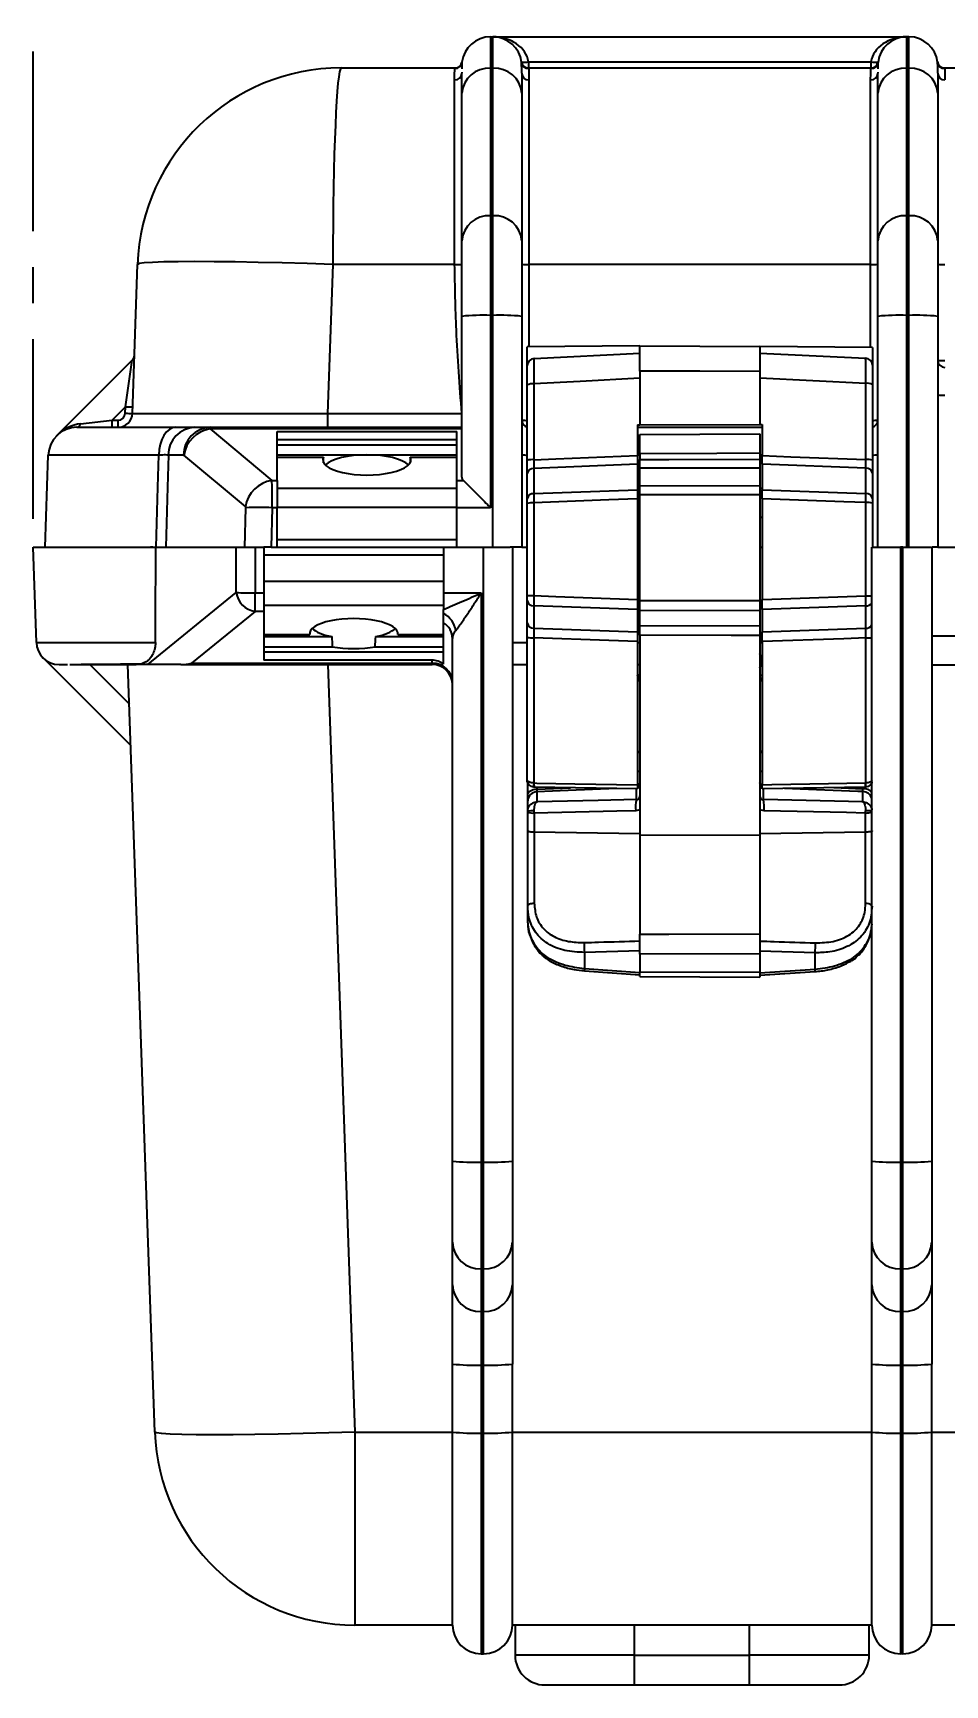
# Model space of a CAD drawing. Header units: millimetres. Extents: x 12 to 854, y 4 to 555.
# Drawn here: x 100.5 to 132.8, y 226.7 to 285.1 of the extents above; entities that cross this region are included whole.
import ezdxf

# ---------------------------------------------------------------- set-up
doc = ezdxf.new("R2010")
doc.units = ezdxf.units.MM
doc.linetypes.add('CENTER', pattern=[10.16, 6.35, -1.27, 1.27, -1.27])
doc.layers.add('DEFAULT_1', color=7, linetype='CENTER')
doc.styles.add('SLDTEXTSTYLE2', font='TXT', dxfattribs={"width": 0.75})
doc.dimstyles.new('SLDDIMSTYLE0', dxfattribs={"dimtxt": 6.614583, "dimasz": 3.556, "dimexe": 0, "dimexo": 0.0625, "dimgap": 1.653646, "dimtad": 1, "dimdec": 0, "dimlfac": 3, "dimrnd": 1e-09, "dimzin": 12, "dimdsep": 46, "dimtxsty": 'SLDTEXTSTYLE2', "dimblk1": 'CLOSED', "dimblk2": 'CLOSED', "dimsah": 1, "dimcen": 0.09, "dimadec": 0, "dimazin": 3, "dimtfac": 1, "dimtdec": 0, "dimtofl": 0, "dimtmove": 0, "dimatfit": 3, "dimldrblk": 'CLOSED', "dimfxl": 1, "dimfrac": 2, "dimtolj": 1, "dimtzin": 12, "dimarcsym": 0})

# ---------------------------------------------------------------- blocks, each defined once
blk = doc.blocks.new('_Closed')
at = {"color": 0, "linetype": 'ByBlock', "lineweight": -2}
for p, q in [((-1, 0.166667), (0, 0)), ((-1, 0.166667), (-1, -0.166667)), ((0, 0), (-1, -0.166667)), ((0, 0), (-1, 0))]:
    blk.add_line(p, q, dxfattribs=at)
blk = doc.blocks.new('_D')
at = {"layer": 'DEFAULT_1'}
for p, q in [((161.1, 330.816), (159.088, 330.816)), ((159.088, 330.816), (159.088, 320.307)), ((178.2, 330.816), (180.212, 330.816)), ((180.212, 330.816), (180.212, 320.307)), ((100.534, 267.931), (100.534, 319.965)), ((159.088, 320.307), (161.1, 320.307)), ((180.212, 320.307), (178.2, 320.307)), ((237.694, 267.931), (237.694, 319.965)), ((100.534, 318.965), (237.694, 318.965))]:
    blk.add_line(p, q, dxfattribs=at)
at = {"layer": 'DEFAULT_1', "xscale": 3.556, "yscale": 3.556, "rotation": 180}
blk.add_blockref('_Closed', (100.534, 318.965, -1.925), dxfattribs=at)
at = {"layer": 'DEFAULT_1', "xscale": 3.556, "yscale": 3.556}
blk.add_blockref('_Closed', (237.694, 318.965, -1.925), dxfattribs=at)
at = {"layer": 'DEFAULT_1', "char_height": 6.6146, "attachment_point": 1, "style": 'SLDTEXTSTYLE2'}
for s, insert in [('411', (162.319, 340.684)), ('16.2', (161.1, 328.833))]:
    blk.add_mtext(s, dxfattribs=dict(at, insert=insert))

msp = doc.modelspace()

# ---------------------------------------------------------------- linework, layer by layer
at = {"color": 7, "linetype": 'Continuous', "lineweight": 25}
for p, q in [((116.697, 284.965), (116.697, 283.854)), ((116.697, 284.965), (116.782, 284.965)), ((116.782, 283.854), (116.782, 284.965)), ((116.782, 284.965), (131.395, 284.965)), ((131.395, 284.965), (131.395, 283.854)), ((131.48, 284.965), (131.395, 284.965)), ((131.48, 283.854), (131.48, 284.965)), ((111.42, 283.865), (115.439, 283.865)), ((115.436, 283.845), (115.439, 283.865)), ((115.69, 284.085), (115.688, 284.068)), ((116.697, 283.854), (116.697, 278.64)), ((116.697, 283.854), (116.782, 283.854)), ((116.782, 278.64), (116.782, 283.854)), ((117.791, 284.068), (117.789, 284.085)), ((118.041, 284.085), (118.041, 283.865)), ((118.041, 284.085), (130.137, 284.085)), ((118.041, 283.865), (118.043, 283.845)), ((118.041, 283.865), (130.137, 283.865)), ((130.134, 283.845), (130.137, 283.865)), ((130.137, 284.085), (130.137, 283.865)), ((130.389, 284.085), (130.386, 284.068)), ((131.395, 283.854), (131.395, 278.64)), ((131.48, 283.854), (131.395, 283.854)), ((131.48, 278.64), (131.48, 283.854)), ((132.489, 284.068), (132.487, 284.085)), ((132.739, 283.865), (132.741, 283.845)), ((132.739, 283.865), (205.49, 283.865)), ((115.427, 276.919), (115.427, 283.44)), ((115.682, 283.717), (115.681, 283.679)), ((115.681, 282.974), (115.681, 283.679)), ((117.798, 283.679), (117.798, 282.974)), ((118.052, 283.44), (118.052, 276.919)), ((130.125, 276.919), (130.125, 283.44)), ((130.38, 283.717), (130.379, 283.679)), ((130.379, 282.974), (130.379, 283.679)), ((132.496, 283.679), (132.496, 282.974)), ((115.681, 277.76), (115.681, 282.974)), ((117.798, 282.974), (117.798, 277.76)), ((130.379, 277.76), (130.379, 282.974)), ((132.496, 282.974), (132.496, 277.76)), ((116.697, 278.64), (116.697, 275.122)), ((116.697, 278.64), (116.782, 278.64)), ((116.782, 275.122), (116.782, 278.64)), ((131.395, 278.64), (131.395, 275.122)), ((131.48, 278.64), (131.395, 278.64)), ((131.48, 275.122), (131.48, 278.64)), ((115.681, 275.086), (115.681, 277.76)), ((117.798, 277.76), (117.798, 275.086)), ((130.379, 275.086), (130.379, 277.76)), ((132.496, 277.76), (132.496, 275.086)), ((104.044, 271.655), (104.228, 276.919)), ((111.124, 276.919), (110.94, 271.655)), ((115.427, 276.919), (111.124, 276.919)), ((130.125, 276.919), (118.052, 276.919)), ((118.052, 276.919), (118.052, 274.009)), ((130.125, 273.991), (130.125, 276.919)), ((115.681, 269.402), (115.681, 275.086)), ((116.697, 275.122), (116.782, 275.122)), ((116.697, 275.122), (116.697, 268.321)), ((116.782, 266.931), (116.782, 275.122)), ((117.798, 275.086), (117.798, 266.931)), ((130.379, 266.931), (130.379, 275.086)), ((131.395, 275.122), (131.395, 266.931)), ((131.48, 275.122), (131.395, 275.122)), ((131.48, 266.931), (131.48, 275.122)), ((132.496, 275.086), (132.496, 266.931)), ((121.972, 274.043), (117.993, 274.009)), ((117.993, 273.34), (117.993, 274.009)), ((121.972, 274.043), (126.205, 274.025)), ((130.185, 273.99), (126.205, 274.025)), ((130.185, 273.99), (130.185, 273.356)), ((101.368, 270.867), (104.041, 273.54)), ((103.801, 271.888), (104.041, 273.54)), ((118.233, 273.593), (121.972, 273.789)), ((126.205, 273.789), (129.943, 273.61)), ((117.993, 269.995), (117.993, 272.66)), ((118.225, 272.699), (118.225, 270.02)), ((121.972, 273.154), (121.972, 271.249)), ((126.205, 273.135), (126.205, 271.268)), ((129.952, 270.027), (129.952, 272.715)), ((130.185, 272.677), (130.185, 270.003)), ((103.801, 271.888), (103.329, 271.415)), ((103.793, 271.661), (103.801, 271.888)), ((110.94, 271.655), (110.94, 271.165)), ((110.94, 271.655), (115.681, 271.655)), ((102.214, 271.292), (103.329, 271.415)), ((103.329, 271.415), (103.539, 271.415)), ((106.248, 271.165), (106.789, 271.165)), ((106.789, 271.165), (115.681, 271.165)), ((106.795, 271.107), (108.972, 269.285)), ((115.681, 271.107), (106.795, 271.107)), ((109.155, 271.017), (115.505, 271.017)), ((109.155, 269.285), (109.155, 271.017)), ((115.505, 269.285), (115.505, 271.017)), ((121.883, 271.249), (121.972, 271.249)), ((121.883, 271.249), (121.883, 270.164)), ((121.883, 271.165), (126.294, 271.165)), ((121.972, 271.249), (126.205, 271.268)), ((121.976, 270.911), (126.21, 270.929)), ((126.205, 271.268), (126.294, 271.268)), ((126.294, 271.268), (126.294, 270.164)), ((109.155, 270.73), (115.505, 270.73)), ((109.155, 270.55), (115.505, 270.55)), ((100.958, 266.931), (101.071, 270.184)), ((105.855, 270.184), (105.314, 270.184)), ((105.86, 270.182), (105.855, 270.184)), ((108.038, 268.36), (105.86, 270.182)), ((109.155, 270.191), (115.505, 270.191)), ((109.155, 270.112), (110.798, 270.112)), ((110.798, 269.913), (110.798, 270.112)), ((113.859, 270.112), (115.505, 270.112)), ((113.859, 270.112), (113.859, 269.913)), ((121.883, 269.856), (118.225, 269.711)), ((121.976, 270.184), (121.883, 270.184)), ((121.883, 269.856), (121.883, 268.96)), ((121.976, 270.226), (121.976, 270.026)), ((126.21, 270.245), (126.21, 270.034)), ((126.294, 270.184), (126.21, 270.184)), ((129.952, 269.718), (126.294, 269.856)), ((126.294, 269.856), (126.294, 268.96)), ((108.972, 269.285), (109.155, 269.285)), ((109.155, 269.285), (109.155, 268.321)), ((115.505, 269.285), (115.739, 269.285)), ((115.505, 268.321), (115.505, 269.285)), ((117.993, 268.64), (117.993, 269.532)), ((118.225, 269.711), (118.225, 268.819)), ((126.21, 269.724), (121.976, 269.716)), ((121.976, 269.097), (121.976, 269.716)), ((126.21, 269.724), (126.21, 269.105)), ((129.952, 268.826), (129.952, 269.718)), ((130.185, 269.539), (130.185, 268.647)), ((109.155, 269.019), (115.505, 269.019)), ((118.225, 268.819), (121.883, 268.96)), ((121.976, 269.006), (121.883, 269.006)), ((121.883, 268.636), (121.883, 265.08)), ((121.976, 269.097), (126.21, 269.105)), ((121.976, 265.045), (121.976, 268.774)), ((126.294, 269.006), (126.21, 269.006)), ((126.21, 268.782), (126.21, 265.038)), ((126.294, 268.96), (129.952, 268.826)), ((126.294, 268.636), (126.294, 265.08)), ((108.016, 266.931), (108.048, 268.321)), ((108.048, 268.321), (108.038, 268.36)), ((108.983, 268.321), (108.951, 266.931)), ((109.155, 268.321), (108.983, 268.321)), ((109.155, 268.341), (115.505, 268.341)), ((109.155, 266.931), (109.155, 268.321)), ((115.505, 266.931), (115.505, 268.321)), ((116.697, 268.321), (115.505, 268.321)), ((117.993, 265.216), (117.993, 268.477)), ((118.225, 268.493), (118.225, 265.215)), ((121.883, 267.99), (121.976, 267.99)), ((126.21, 267.99), (126.294, 267.99)), ((129.952, 265.208), (129.952, 268.501)), ((130.185, 268.484), (130.185, 266.931)), ((100.652, 263.559), (100.534, 266.931)), ((104.766, 266.931), (104.683, 266.931)), ((104.873, 266.931), (107.714, 266.931)), ((107.714, 265.326), (107.714, 266.931)), ((107.714, 266.931), (108.377, 266.931)), ((108.377, 266.931), (108.377, 265.311)), ((108.377, 266.931), (108.688, 266.931)), ((108.951, 266.931), (108.688, 266.931)), ((108.688, 266.931), (108.688, 265.311)), ((108.951, 266.931), (109.155, 266.931)), ((109.155, 267.202), (115.505, 267.202)), ((109.155, 266.931), (115.038, 266.931)), ((115.038, 266.931), (115.038, 265.311)), ((115.038, 266.931), (116.452, 266.931)), ((116.452, 245.194), (116.452, 266.931)), ((116.452, 266.931), (117.389, 266.931)), ((117.798, 266.931), (117.389, 266.931)), ((117.468, 266.931), (117.468, 245.229)), ((117.798, 266.931), (117.993, 266.931)), ((121.883, 266.931), (121.976, 266.931)), ((126.21, 266.931), (126.294, 266.931)), ((130.168, 245.229), (130.168, 266.931)), ((130.168, 266.931), (131.184, 266.931)), ((131.184, 266.931), (131.184, 245.194)), ((131.268, 266.931), (131.184, 266.931)), ((131.268, 245.194), (131.268, 266.931)), ((131.268, 266.931), (132.258, 266.931)), ((132.496, 266.931), (132.284, 266.931)), ((132.284, 266.931), (132.284, 245.229)), ((132.496, 266.931), (150.064, 266.931)), ((108.688, 266.66), (115.038, 266.66)), ((108.688, 265.73), (115.038, 265.73)), ((104.585, 262.783), (107.714, 265.326)), ((108.377, 265.311), (108.688, 265.311)), ((108.377, 264.655), (108.377, 265.311)), ((108.688, 265.311), (108.688, 264.655)), ((115.038, 265.311), (116.367, 265.311)), ((115.038, 265.311), (115.038, 264.73)), ((116.367, 265.311), (116.367, 245.194)), ((108.377, 264.655), (106.127, 262.826)), ((108.688, 264.655), (108.377, 264.655)), ((108.688, 264.88), (115.038, 264.88)), ((108.688, 264.655), (108.688, 262.932)), ((117.993, 264.249), (117.993, 265.037)), ((121.883, 264.725), (118.225, 264.858)), ((118.225, 264.858), (118.225, 264.07)), ((121.883, 264.725), (121.883, 263.933)), ((126.21, 264.681), (121.976, 264.688)), ((121.976, 264.161), (121.976, 264.688)), ((126.21, 264.681), (126.21, 264.153)), ((129.952, 264.851), (126.294, 264.725)), ((126.294, 264.725), (126.294, 263.932)), ((129.952, 264.063), (129.952, 264.851)), ((115.038, 262.798), (115.038, 264.257)), ((118.225, 264.07), (121.883, 263.933)), ((121.976, 264.161), (126.21, 264.153)), ((126.294, 263.932), (129.952, 264.063)), ((108.688, 263.84), (110.308, 263.84)), ((108.688, 263.77), (111.085, 263.77)), ((108.688, 263.408), (111.107, 263.408)), ((112.619, 263.408), (115.038, 263.408)), ((112.641, 263.77), (115.038, 263.77)), ((113.418, 263.84), (115.038, 263.84)), ((115.351, 245.229), (115.351, 263.695)), ((117.468, 263.559), (117.993, 263.559)), ((117.993, 258.702), (117.993, 263.737)), ((118.225, 263.729), (118.225, 258.594)), ((121.883, 263.593), (121.883, 258.53)), ((121.883, 263.559), (121.976, 263.559)), ((121.976, 263.816), (121.976, 256.745)), ((126.21, 263.809), (126.21, 256.742)), ((126.21, 263.559), (126.294, 263.559)), ((126.294, 263.593), (126.294, 258.53)), ((129.952, 258.594), (129.952, 263.721)), ((132.284, 263.79), (138.327, 263.79)), ((103.988, 259.917), (100.887, 263.018)), ((101.83, 262.783), (104.172, 262.783)), ((102.535, 262.783), (103.937, 261.38)), ((104.835, 235.654), (103.888, 262.783)), ((104.113, 262.801), (104.312, 262.801)), ((104.585, 262.783), (104.172, 262.783)), ((105.76, 262.783), (104.585, 262.783)), ((105.76, 262.783), (114.631, 262.783)), ((106.127, 262.826), (114.631, 262.826)), ((108.688, 263.231), (115.038, 263.231)), ((114.631, 262.932), (108.688, 262.932)), ((110.953, 262.783), (111.901, 235.654)), ((114.631, 262.826), (114.631, 262.932)), ((114.631, 262.783), (114.631, 262.826)), ((117.468, 262.783), (117.993, 262.783)), ((121.883, 262.783), (121.976, 262.783)), ((126.242, 262.783), (126.294, 262.783)), ((132.284, 262.775), (138.319, 262.775)), ((121.972, 262.406), (121.865, 262.367)), ((121.971, 262.415), (121.972, 262.406)), ((121.972, 262.186), (121.972, 262.406)), ((126.287, 262.271), (126.205, 262.283)), ((126.219, 262.404), (126.266, 262.4)), ((118.01, 258.191), (118.01, 258.621)), ((118.225, 258.594), (118.23, 258.594)), ((118.242, 258.448), (118.225, 258.449)), ((121.883, 258.385), (118.242, 258.448)), ((118.331, 258.447), (118.331, 258.375)), ((118.331, 258.375), (119.518, 258.426)), ((118.331, 258.277), (118.331, 257.899)), ((121.856, 257.969), (121.856, 258.427)), ((129.935, 258.448), (126.294, 258.384)), ((126.331, 258.427), (126.331, 257.969)), ((128.827, 258.428), (129.854, 258.388)), ((129.854, 258.388), (129.854, 258.446)), ((129.854, 257.898), (129.854, 258.29)), ((129.952, 258.449), (129.935, 258.448)), ((129.946, 258.594), (129.952, 258.594)), ((118.01, 257.622), (118.01, 257.961)), ((118.01, 257.573), (118.01, 257.592)), ((118.01, 256.895), (118.01, 257.573)), ((118.242, 257.532), (118.24, 257.609)), ((118.242, 257.532), (118.242, 256.853)), ((121.976, 257.642), (121.828, 257.613)), ((121.85, 258.005), (121.852, 258.004)), ((126.358, 257.613), (126.21, 257.641)), ((126.334, 258.004), (126.336, 258.004)), ((129.849, 257.926), (126.336, 258.004)), ((129.944, 257.532), (129.946, 257.609)), ((129.944, 256.855), (129.944, 257.532)), ((118.01, 254.251), (118.01, 256.895)), ((118.242, 256.853), (118.242, 254.348)), ((121.976, 256.799), (118.242, 256.853)), ((126.21, 256.742), (121.976, 256.745)), ((121.976, 256.745), (121.976, 253.252)), ((129.944, 256.855), (126.21, 256.801)), ((126.21, 256.742), (126.21, 253.265)), ((129.944, 254.333), (129.944, 256.855)), ((118.01, 253.654), (118.01, 254.251)), ((118.486, 252.595), (118.726, 252.412)), ((121.976, 252.66), (120.016, 252.604)), ((120.016, 252.604), (120.016, 252.039)), ((126.21, 252.558), (121.976, 252.545)), ((121.976, 252.545), (121.976, 251.917)), ((128.161, 252.591), (126.21, 252.653)), ((126.21, 252.558), (126.21, 251.903)), ((128.161, 252.013), (128.161, 252.591)), ((129.43, 252.297), (129.428, 252.295)), ((129.473, 252.39), (129.71, 252.573)), ((120.011, 251.956), (120.011, 251.956)), ((120.011, 251.955), (121.976, 251.813)), ((120.016, 252.039), (121.976, 251.898)), ((121.976, 251.917), (126.21, 251.903)), ((121.976, 251.749), (126.21, 251.736)), ((126.21, 251.884), (128.161, 252.013)), ((126.21, 251.8), (128.166, 251.93)), ((115.351, 242.358), (115.351, 245.229)), ((117.468, 245.229), (117.468, 242.358)), ((130.168, 242.358), (130.168, 245.229)), ((132.284, 245.229), (132.284, 242.358)), ((116.367, 245.194), (116.452, 245.194)), ((116.367, 245.194), (116.367, 241.416)), ((116.452, 241.416), (116.452, 245.194)), ((131.268, 245.194), (131.184, 245.194)), ((131.184, 245.194), (131.184, 241.416)), ((131.268, 241.416), (131.268, 245.194)), ((115.351, 240.853), (115.351, 242.358)), ((117.468, 242.358), (117.468, 240.853)), ((130.168, 240.853), (130.168, 242.358)), ((132.284, 242.358), (132.284, 240.853)), ((116.367, 241.416), (116.452, 241.416)), ((116.367, 241.416), (116.367, 239.911)), ((116.452, 239.911), (116.452, 241.416)), ((131.268, 241.416), (131.184, 241.416)), ((131.184, 241.416), (131.184, 239.911)), ((131.268, 239.911), (131.268, 241.416)), ((115.351, 238.058), (115.351, 240.853)), ((117.468, 240.853), (117.468, 238.058)), ((130.168, 238.058), (130.168, 240.853)), ((132.284, 240.853), (132.284, 238.058)), ((116.367, 239.911), (116.452, 239.911)), ((116.367, 239.911), (116.367, 238.023)), ((116.452, 238.023), (116.452, 239.911)), ((131.268, 239.911), (131.184, 239.911)), ((131.184, 239.911), (131.184, 238.023)), ((131.268, 238.023), (131.268, 239.911)), ((115.351, 235.654), (115.351, 238.058)), ((116.367, 238.023), (116.452, 238.023)), ((116.367, 238.023), (116.367, 235.619)), ((116.452, 235.619), (116.452, 238.023)), ((117.468, 235.654), (117.468, 238.058)), ((130.168, 235.654), (130.168, 238.058)), ((131.268, 238.023), (131.184, 238.023)), ((131.184, 238.023), (131.184, 235.619)), ((131.268, 235.619), (131.268, 238.023)), ((132.284, 235.654), (132.284, 238.058)), ((111.901, 235.654), (115.351, 235.654)), ((111.901, 235.654), (111.901, 228.831)), ((115.351, 228.831), (115.351, 235.654)), ((116.367, 235.619), (116.452, 235.619)), ((116.367, 235.619), (116.367, 227.815)), ((116.452, 227.815), (116.452, 235.619)), ((117.468, 228.831), (117.468, 235.654)), ((117.468, 235.654), (130.168, 235.654)), ((130.168, 228.831), (130.168, 235.654)), ((131.268, 235.619), (131.184, 235.619)), ((131.184, 235.619), (131.184, 227.815)), ((131.268, 227.815), (131.268, 235.619)), ((132.284, 228.831), (132.284, 235.654)), ((132.284, 235.654), (138.609, 235.654)), ((115.351, 228.831), (111.901, 228.831)), ((130.168, 228.831), (117.468, 228.831)), ((117.561, 228.831), (117.561, 227.773)), ((121.786, 227.773), (121.786, 228.831)), ((125.85, 227.773), (125.85, 228.831)), ((130.075, 227.773), (130.075, 228.831)), ((205.944, 228.831), (132.284, 228.831)), ((116.367, 227.815), (116.452, 227.815)), ((121.786, 227.773), (117.561, 227.773)), ((121.786, 227.773), (125.85, 227.773)), ((121.786, 226.715), (121.786, 227.773)), ((130.075, 227.773), (125.85, 227.773)), ((125.85, 226.715), (125.85, 227.773)), ((131.268, 227.815), (131.184, 227.815)), ((118.619, 226.715), (121.786, 226.715)), ((121.786, 226.715), (125.85, 226.715)), ((125.85, 226.715), (129.016, 226.715))]:
    msp.add_line(p, q, dxfattribs=at)
at = {"color": 7, "linetype": 'Continuous', "lineweight": 25, "flags": 128}
for points in [[(111.124, 276.919), (110.224, 276.948), (109.34, 276.973), (108.487, 276.993), (107.678, 277.007), (106.928, 277.016), (106.25, 277.019), (105.656, 277.016), (105.154, 277.007), (104.755, 276.993), (104.464, 276.973), (104.288, 276.948), (104.228, 276.919)], [(121.972, 272.898), (119.865, 272.786), (118.225, 272.699)], [(126.205, 273.135), (124.089, 273.145), (121.972, 273.154)], [(129.952, 272.715), (128.077, 272.807), (126.205, 272.898)], [(105.58, 271.165), (105.464, 271.146), (105.352, 271.091), (105.249, 271.001), (105.158, 270.879), (105.082, 270.731), (105.025, 270.562), (104.988, 270.377), (104.973, 270.184)], [(104.882, 266.931), (104.941, 269.047), (104.941, 269.051), (104.973, 270.184)], [(105.314, 270.184), (105.281, 269.051), (105.221, 266.931)], [(118.225, 270.02), (119.004, 270.05), (121.883, 270.164)], [(126.21, 270.245), (124.686, 270.238), (121.976, 270.226)], [(121.976, 270.026), (122.992, 270.028), (126.21, 270.034)], [(126.294, 270.164), (127.306, 270.126), (129.952, 270.027)], [(121.883, 268.636), (120.872, 268.596), (118.225, 268.493)], [(126.21, 268.782), (125.194, 268.78), (121.976, 268.774)], [(129.952, 268.501), (129.173, 268.53), (126.294, 268.636)], [(118.225, 265.215), (119.004, 265.186), (121.883, 265.08)], [(126.294, 265.08), (127.306, 265.116), (129.952, 265.208)], [(121.976, 265.045), (122.992, 265.043), (126.21, 265.038)], [(121.883, 263.593), (120.872, 263.63), (118.225, 263.729)], [(126.21, 263.809), (125.194, 263.81), (121.976, 263.816)], [(129.952, 263.721), (129.173, 263.694), (126.294, 263.593)], [(118.01, 258.191), (118.016, 258.226), (118.034, 258.259), (118.063, 258.29), (118.103, 258.318), (118.151, 258.341), (118.207, 258.358), (118.267, 258.37), (118.331, 258.375)], [(118.23, 258.594), (118.33, 258.592), (119.68, 258.569), (121.883, 258.53)], [(121.157, 258.397), (119.44, 258.324), (118.331, 258.277)], [(121.976, 258.595), (121.974, 258.582), (121.967, 258.569), (121.956, 258.558), (121.941, 258.547), (121.923, 258.539), (121.902, 258.532), (121.883, 258.528)], [(126.295, 258.53), (126.284, 258.532), (126.263, 258.539), (126.245, 258.548), (126.23, 258.558), (126.219, 258.57), (126.212, 258.582), (126.21, 258.595)], [(126.294, 258.53), (126.632, 258.536), (127.982, 258.559), (129.946, 258.594)], [(129.854, 258.29), (129.669, 258.297), (127.64, 258.376), (127.084, 258.398)], [(121.828, 257.613), (121.154, 257.598), (118.242, 257.532)], [(121.85, 258.005), (120.497, 257.975), (118.337, 257.927)], [(129.944, 257.532), (129.27, 257.547), (126.358, 257.613)], [(118.01, 254.251), (118.014, 254.269), (118.027, 254.287), (118.048, 254.303), (118.076, 254.317), (118.111, 254.329), (118.151, 254.339), (118.195, 254.345), (118.242, 254.348)], [(121.976, 253.252), (122.992, 253.255), (126.21, 253.265)], [(111.901, 235.654), (110.979, 235.624), (110.073, 235.599), (109.199, 235.579), (108.371, 235.564), (107.602, 235.555), (106.908, 235.552), (106.298, 235.555), (105.785, 235.564), (105.376, 235.579), (105.078, 235.599), (104.897, 235.624), (104.835, 235.654)]]:
    msp.add_lwpolyline(points, dxfattribs=at)
at = {"color": 7, "linetype": 'Continuous', "lineweight": 25}
for centre, radius, start, end in [((116.697, 283.949), 1.016, 90, 173.28264), ((116.782, 283.949), 1.016, 6.71736, 90), ((131.395, 283.949), 1.016, 90, 173.28264), ((131.48, 283.949), 1.016, 6.71736, 90), ((111.42, 276.668), 7.197, 90, 178), ((115.437, 284.098), 0.254, 269.88869, 353.21398), ((115.439, 284.119), 0.254, 270, 352.33774), ((116.634, 282.9), 0.955, 86.18874, 175.59805), ((116.846, 282.9), 0.955, 4.40195, 93.81126), ((118.041, 284.119), 0.254, 187.66226, 270), ((117.915, 284.567), 0.498, 255.3622, 284.6378), ((118.043, 284.098), 0.254, 186.78602, 270.11131), ((130.135, 284.098), 0.254, 269.88869, 353.21398), ((130.137, 284.119), 0.254, 270, 352.33774), ((130.263, 284.567), 0.498, 255.3622, 284.6378), ((131.332, 282.9), 0.955, 86.18874, 175.59805), ((131.544, 282.9), 0.955, 4.40195, 93.81126), ((132.739, 284.119), 0.254, 187.66226, 270), ((132.741, 284.098), 0.254, 186.78602, 270.11131), ((115.435, 283.687), 0.247, 268.31218, 358.20634), ((118.045, 283.687), 0.247, 181.79366, 271.68782), ((130.133, 283.687), 0.247, 268.31218, 358.20634), ((132.743, 283.687), 0.247, 181.79366, 271.68782), ((116.634, 277.687), 0.955, 86.18874, 175.59805), ((116.846, 277.687), 0.955, 4.40195, 93.81126), ((131.332, 277.687), 0.955, 86.18874, 175.59805), ((131.544, 277.687), 0.955, 4.40195, 93.81126), ((117.989, 278.745), 1.827, 264.01335, 271.98909), ((130.189, 278.745), 1.827, 268.01091, 275.98665), ((132.687, 278.745), 1.827, 264.01335, 271.98909), ((116.444, 267.817), 7.309, 88.01091, 95.98665), ((117.036, 267.817), 7.309, 84.01335, 91.98909), ((131.142, 267.817), 7.309, 88.01091, 95.98665), ((131.734, 267.817), 7.309, 84.01335, 91.98909), ((103.862, 273.72), 0.254, 315, 358), ((118.247, 273.34), 0.254, 93, 180), ((129.931, 273.356), 0.254, 0, 87.25), ((132.75, 273.535), 0.254, 180, 270), ((132.687, 275.353), 1.827, 264.01335, 271.98909), ((118.172, 272.301), 0.401, 82.42541, 116.48447), ((130.005, 272.316), 0.403, 63.5331, 97.60334), ((132.687, 274.127), 1.827, 264.01335, 271.98909), ((103.536, 271.673), 0.508, 270, 358), ((103.539, 271.669), 0.254, 270, 358), ((104.038, 276.901), 5.246, 267.32112, 270.06037), ((104.046, 277.128), 5.246, 267.32112, 270.06037), ((102.087, 270.149), 1.016, 90, 178), ((102.059, 271.319), 0.157, 280.14306, 349.85694), ((98.266, 271.353), 5.063, 357.86434, 0.70393), ((98.477, 271.353), 5.063, 357.86434, 0.70393), ((106.288, 270.191), 0.975, 92.36094, 180.38359), ((106.83, 270.191), 0.975, 92.36094, 180.38359), ((106.961, 270.005), 1.114, 98.54486, 170.87141), ((118.052, 271.419), 0.254, 180, 256.5066), ((117.963, 272.935), 1.525, 263.80147, 271.12949), ((130.125, 271.419), 0.254, 283.4934, 0), ((130.215, 272.935), 1.525, 268.87051, 276.19853), ((117.963, 271.709), 1.525, 263.80147, 271.12949), ((118.171, 269.423), 0.599, 84.83523, 107.26355), ((130.006, 269.427), 0.603, 72.75925, 95.17933), ((130.215, 271.709), 1.525, 268.87051, 276.19853), ((109.138, 268.183), 1.114, 98.54486, 170.87141), ((118.208, 269.492), 0.219, 85.74219, 169.57051), ((129.969, 269.499), 0.22, 10.47969, 94.45018), ((118.208, 268.6), 0.219, 85.74219, 169.57051), ((129.969, 268.607), 0.22, 10.47969, 94.45018), ((108.516, 253.586), 14.743, 88.18345, 91.81655), ((118.17, 267.605), 0.89, 86.49695, 101.50529), ((130.007, 267.609), 0.894, 78.5023, 93.51464), ((108.287, 275.757), 10.447, 266.85932, 270.49415), ((108.496, 265.435), 0.789, 187.93099, 261.30098), ((118.17, 289.058), 23.843, 269.57423, 270.13142), ((129.975, 310.746), 45.538, 269.97115, 270.24296), ((114.651, 263.855), 0.827, 9.06718, 62.11866), ((118.208, 265.077), 0.219, 190.42949, 274.25781), ((129.953, 265.111), 0.259, 269.79002, 326.06146), ((114.679, 263.688), 0.672, 0.52029, 57.7344), ((118.208, 264.288), 0.219, 190.42949, 274.25781), ((129.953, 264.322), 0.259, 269.79002, 326.06146), ((101.456, 263.587), 0.804, 182, 270), ((118.17, 265.426), 1.698, 264.0087, 271.84252), ((129.975, 267.132), 3.411, 269.61555, 273.24649), ((114.65, 262.125), 0.701, 1.61565, 91.52929), ((114.631, 262.063), 0.72, 0, 90), ((125.469, 262.91), 0.783, 0, 18.92464), ((125.469, 262.91), 0.783, 341.07536, 0), ((118.336, 257.95), 0.326, 90.92082, 178.05622), ((118.682, 258.522), 0.463, 170.98612, 189.01388), ((118.644, 258.554), 0.415, 174.48628, 194.77215), ((121.855, 258.549), 0.121, 283.4147, 358.40758), ((126.329, 258.548), 0.119, 181.09754, 252.88251), ((129.894, 258.06), 0.33, 33.99114, 96.95542), ((129.848, 257.959), 0.331, 15.01542, 88.99747), ((129.512, 258.553), 0.436, 346.01635, 5.30029), ((129.47, 258.521), 0.487, 351.42194, 8.57806), ((118.186, 256.78), 0.831, 86.28998, 102.27512), ((118.189, 257.915), 0.386, 242.37489, 277.84423), ((122.927, 257.748), 1.107, 166.59006, 186.98839), ((125.261, 257.748), 1.105, 352.99474, 13.44079), ((129.97, 258.185), 0.653, 267.72822, 287.59105), ((129.986, 256.383), 1.227, 81.49746, 91.89222), ((129.976, 254.051), 0.283, 47.51476, 96.4843), ((122.241, 252.835), 2.238, 176.97746, 185.92576), ((125.865, 252.831), 2.309, 354.02746, 2.70981), ((118.559, 252.574), 0.0759, 163.88909, 218.8504), ((118.828, 252.402), 0.102, 174.3899, 234.61481), ((129.369, 252.381), 0.104, 306.21462, 5.1079), ((129.636, 252.553), 0.0767, 322.04953, 15.66954), ((122.198, 251.869), 2.19, 175.53588, 177.72584), ((126.239, 251.868), 1.928, 1.8433, 4.33174), ((116.113, 252.498), 7.309, 264.01335, 271.98909), ((116.705, 252.498), 7.309, 268.01091, 275.98665), ((130.93, 252.498), 7.309, 264.01335, 271.98909), ((131.522, 252.498), 7.309, 268.01091, 275.98665), ((116.331, 242.397), 0.981, 182.24561, 272.08202), ((116.487, 242.397), 0.981, 267.91798, 357.75439), ((131.148, 242.397), 0.981, 182.24561, 272.08202), ((131.304, 242.397), 0.981, 267.91798, 357.75439), ((116.331, 240.892), 0.981, 182.24561, 272.08202), ((116.487, 240.892), 0.981, 267.91798, 357.75439), ((131.148, 240.892), 0.981, 182.24561, 272.08202), ((131.304, 240.892), 0.981, 267.91798, 357.75439), ((116.113, 245.327), 7.309, 264.01335, 271.98909), ((116.705, 245.327), 7.309, 268.01091, 275.98665), ((130.93, 245.327), 7.309, 264.01335, 271.98909), ((131.522, 245.327), 7.309, 268.01091, 275.98665), ((111.901, 235.901), 7.07, 182, 270), ((116.113, 242.923), 7.309, 264.01335, 271.98909), ((116.705, 242.923), 7.309, 268.01091, 275.98665), ((130.93, 242.923), 7.309, 264.01335, 271.98909), ((131.522, 242.923), 7.309, 268.01091, 275.98665), ((116.367, 228.831), 1.016, 180, 270), ((116.452, 228.831), 1.016, 270, 0), ((131.184, 228.831), 1.016, 180, 270), ((131.268, 228.831), 1.016, 270, 0), ((118.619, 227.773), 1.058, 180, 270), ((129.016, 227.773), 1.058, 270, 0)]:
    msp.add_arc(centre, radius, start, end, dxfattribs=at)
for centre, major_axis, ratio, start_param, end_param in [((116.782, 283.949), (1.27, 0), 0.8, 0.133732, 1.570796), ((131.395, 283.949), (1.27, 0), 0.8, 1.570796, 3.007861), ((111.42, 276.668), (0, 7.197), 0.041176, 0, 1.53589), ((110.949, 271.673), (6.905, 0.018), 0.002564, 3.141497, 4.711075), ((102.087, 270.149), (0.898, 0.898), 0.8, 0.785398, 1.570796), ((106.788, 270.106), (0.002, 1.058), 0.016979, 5.951599, 6.283211), ((112.329, 270.013), (1.558, 0), 0.344328, 2.954984, 6.469793), ((112.329, 269.655), (1.558, 0), 0.344328, 0.3404, 2.801192), ((108.965, 268.284), (0.002, 1.058), 0.016979, 4.747321, 5.951599), ((116.697, 269.402), (1.016, 0), 0.348731, 3.141593, 3.479627), ((111.863, 263.872), (1.558, 0), 0.340725, 6.224007, 9.483957), ((111.863, 261.202), (0, 44.611), 0.034921, 1.510191, 1.511618), ((111.863, 264.229), (1.558, 0), 0.340725, 3.485345, 4.18923), ((111.863, 264.229), (1.558, 0), 0.340725, 5.235548, 5.939433), ((111.863, 261.202), (0, 44.611), 0.034921, 4.771568, 4.772995), ((116.367, 263.695), (1.016, 0), 0.61416, 2.657487, 3.141593), ((111.863, 302.414), (0, 44.611), 0.034921, 2.618433, 2.634915), ((111.863, 263.872), (1.558, 0), 0.340725, 4.205711, 5.219067), ((111.863, 302.414), (0, 44.611), 0.034921, 3.64827, 3.664752), ((114.631, 262.163), (0, 0.769), 0.935301, 5.683108, 6.283185), ((121.849, 259.019), (0.127, 0), 0.060432, 4.872867, 6.283185), ((126.337, 259.019), (0.127, 0), 0.060432, 3.141593, 4.150901)]:
    msp.add_ellipse(centre, major_axis=major_axis, ratio=ratio, start_param=start_param, end_param=end_param, dxfattribs=at)
for points, knots in [([(115.427, 283.44), (115.428, 283.539), (115.428, 283.738), (115.433, 283.809), (115.436, 283.845)], [0, 0, 0, 0, 0.495408, 1, 1, 1, 1]), ([(115.688, 284.068), (115.686, 284.042), (115.683, 284.004), (115.683, 283.872), (115.682, 283.834)], [0, 0, 0, 0, 0.704289, 1, 1, 1, 1]), ([(117.798, 283.679), (117.798, 283.776), (117.797, 283.973), (117.793, 284.036), (117.791, 284.068)], [0, 0, 0, 0, 0.4953999, 1, 1, 1, 1]), ([(118.043, 283.845), (118.046, 283.81), (118.051, 283.739), (118.052, 283.54), (118.052, 283.44)], [0, 0, 0, 0, 0.495408, 1, 1, 1, 1]), ([(130.125, 283.44), (130.126, 283.539), (130.126, 283.738), (130.132, 283.809), (130.134, 283.845)], [0, 0, 0, 0, 0.495408, 1, 1, 1, 1]), ([(130.386, 284.068), (130.384, 284.042), (130.381, 284.004), (130.381, 283.872), (130.38, 283.834)], [0, 0, 0, 0, 0.704289, 1, 1, 1, 1]), ([(132.496, 283.679), (132.496, 283.776), (132.495, 283.973), (132.491, 284.036), (132.489, 284.068)], [0, 0, 0, 0, 0.4953999, 1, 1, 1, 1]), ([(132.741, 283.845), (132.744, 283.81), (132.749, 283.739), (132.75, 283.54), (132.75, 283.44)], [0, 0, 0, 0, 0.495408, 1, 1, 1, 1]), ([(115.427, 276.919), (115.463, 276.919), (115.538, 276.92), (115.623, 276.922), (115.673, 276.925), (115.679, 276.927), (115.681, 276.928)], [0, 0, 0, 0, 0.270261, 0.562429, 0.789736, 1, 1, 1, 1]), ([(115.681, 271.655), (115.607, 272.637), (115.475, 274.39), (115.442, 276.147), (115.427, 276.919)], [0, 0, 0, 0, 0.560425, 1, 1, 1, 1]), ([(121.972, 273.154), (121.972, 273.27), (121.972, 273.501), (121.972, 273.785), (121.972, 273.979), (121.972, 274.04), (121.972, 274.043), (121.972, 274.043)], [0, 0, 0, 0, 0.23918, 0.47836, 0.717538, 0.956715, 1, 1, 1, 1]), ([(126.205, 274.025), (126.205, 274.013), (126.205, 273.99), (126.205, 273.807), (126.205, 273.539), (126.205, 273.294), (126.205, 273.157), (126.205, 273.135)], [0, 0, 0, 0, 0.239124, 0.478248, 0.71737, 0.956492, 1, 1, 1, 1]), ([(117.993, 272.66), (117.993, 272.748), (117.993, 272.923), (117.993, 273.139), (117.993, 273.288), (117.993, 273.337), (117.993, 273.339), (117.993, 273.34)], [0, 0, 0, 0, 0.2374102, 0.4748293, 0.7121245, 0.9499113, 1, 1, 1, 1]), ([(118.233, 273.593), (118.231, 273.581), (118.227, 273.558), (118.223, 273.375), (118.222, 273.106), (118.223, 272.86), (118.224, 272.721), (118.225, 272.699)], [0, 0, 0, 0, 0.238929, 0.477785, 0.716039, 0.953918, 1, 1, 1, 1]), ([(129.952, 272.715), (129.953, 272.831), (129.954, 273.062), (129.953, 273.347), (129.95, 273.542), (129.946, 273.606), (129.943, 273.609), (129.943, 273.61)], [0, 0, 0, 0, 0.237997, 0.475966, 0.71385, 0.952006, 1, 1, 1, 1]), ([(130.185, 273.356), (130.185, 273.347), (130.185, 273.329), (130.185, 273.191), (130.185, 272.987), (130.185, 272.8), (130.185, 272.694), (130.185, 272.677)], [0, 0, 0, 0, 0.2387268, 0.4774819, 0.7155625, 0.9530389, 1, 1, 1, 1]), ([(102.087, 271.165), (102.109, 271.165), (102.154, 271.165), (102.518, 271.165), (103.101, 271.165), (103.85, 271.165), (104.687, 271.165), (105.281, 271.165), (105.58, 271.165)], [0, 0, 0, 0, 0.174568, 0.353944, 0.532869, 0.716996, 0.85727, 1, 1, 1, 1]), ([(105.58, 271.165), (105.756, 271.165), (106.031, 271.165), (106.191, 271.165), (106.248, 271.165)], [0, 0, 0, 0, 0.637815, 1, 1, 1, 1]), ([(121.976, 270.226), (121.976, 270.311), (121.976, 270.479), (121.976, 270.693), (121.976, 270.845), (121.976, 270.905), (121.976, 270.909), (121.976, 270.911)], [0, 0, 0, 0, 0.2296036, 0.4592072, 0.6888089, 0.91841, 1, 1, 1, 1]), ([(126.21, 270.929), (126.21, 270.921), (126.21, 270.904), (126.21, 270.772), (126.21, 270.579), (126.21, 270.389), (126.21, 270.275), (126.21, 270.245)], [0, 0, 0, 0, 0.229658, 0.459316, 0.688972, 0.918627, 1, 1, 1, 1]), ([(104.973, 270.184), (104.644, 270.184), (103.981, 270.184), (103.055, 270.184), (102.212, 270.184), (101.596, 270.184), (101.228, 270.184), (101.086, 270.184), (101.075, 270.184), (101.071, 270.184)], [0, 0, 0, 0, 0.140273, 0.282994, 0.461886, 0.645969, 0.789513, 0.935685, 1, 1, 1, 1]), ([(105.314, 270.184), (105.284, 270.185), (105.203, 270.186), (105.062, 270.185), (104.973, 270.184)], [0, 0, 0, 0, 0.362193, 1, 1, 1, 1]), ([(117.993, 269.532), (117.993, 269.598), (117.993, 269.733), (117.993, 269.907), (117.993, 269.995)], [0, 0, 0, 0, 0.490301, 1, 1, 1, 1]), ([(118.225, 270.02), (118.224, 269.963), (118.223, 269.848), (118.224, 269.757), (118.225, 269.711)], [0, 0, 0, 0, 0.488166, 1, 1, 1, 1]), ([(121.883, 270.164), (121.883, 270.107), (121.883, 269.992), (121.883, 269.902), (121.883, 269.856)], [0, 0, 0, 0, 0.491956, 1, 1, 1, 1]), ([(121.976, 269.716), (121.976, 269.761), (121.976, 269.852), (121.976, 269.968), (121.976, 270.026)], [0, 0, 0, 0, 0.5, 1, 1, 1, 1]), ([(126.21, 270.034), (126.21, 269.977), (126.21, 269.861), (126.21, 269.771), (126.21, 269.724)], [0, 0, 0, 0, 0.490848, 1, 1, 1, 1]), ([(126.294, 269.856), (126.294, 269.901), (126.294, 269.991), (126.294, 270.106), (126.294, 270.164)], [0, 0, 0, 0, 0.499993, 1, 1, 1, 1]), ([(129.952, 269.718), (129.952, 269.762), (129.954, 269.852), (129.952, 269.968), (129.952, 270.027)], [0, 0, 0, 0, 0.488464, 1, 1, 1, 1]), ([(130.185, 270.003), (130.185, 269.918), (130.185, 269.744), (130.185, 269.609), (130.185, 269.539)], [0, 0, 0, 0, 0.4903938, 1, 1, 1, 1]), ([(115.739, 269.285), (115.786, 269.238), (115.894, 269.131), (116.195, 268.83), (116.479, 268.543), (116.661, 268.359), (116.696, 268.322), (116.697, 268.321)], [0, 0, 0, 0, 0.226772, 0.514989, 0.903882, 0.997654, 1, 1, 1, 1]), ([(117.993, 268.477), (117.993, 268.505), (117.993, 268.562), (117.993, 268.614), (117.993, 268.637), (117.993, 268.64)], [0, 0, 0, 0, 0.467545, 0.935099, 1, 1, 1, 1]), ([(118.225, 268.819), (118.224, 268.775), (118.223, 268.686), (118.223, 268.565), (118.224, 268.501), (118.225, 268.493)], [0, 0, 0, 0, 0.469038, 0.938058, 1, 1, 1, 1]), ([(121.883, 268.96), (121.883, 268.913), (121.883, 268.818), (121.883, 268.697), (121.883, 268.636)], [0, 0, 0, 0, 0.499991, 1, 1, 1, 1]), ([(121.976, 268.774), (121.976, 268.83), (121.976, 268.943), (121.976, 269.047), (121.976, 269.092), (121.976, 269.097)], [0, 0, 0, 0, 0.472101, 0.944203, 1, 1, 1, 1]), ([(126.21, 269.105), (126.21, 269.058), (126.21, 268.964), (126.21, 268.843), (126.21, 268.782)], [0, 0, 0, 0, 0.5, 1, 1, 1, 1]), ([(126.294, 268.636), (126.294, 268.692), (126.294, 268.805), (126.294, 268.909), (126.294, 268.955), (126.294, 268.96)], [0, 0, 0, 0, 0.469159, 0.938326, 1, 1, 1, 1]), ([(129.952, 268.501), (129.952, 268.557), (129.954, 268.67), (129.953, 268.775), (129.952, 268.821), (129.952, 268.826)], [0, 0, 0, 0, 0.468981, 0.937946, 1, 1, 1, 1]), ([(130.185, 268.647), (130.185, 268.625), (130.185, 268.581), (130.185, 268.521), (130.185, 268.488), (130.185, 268.484)], [0, 0, 0, 0, 0.467634, 0.935276, 1, 1, 1, 1]), ([(100.534, 266.931), (100.534, 266.931), (100.676, 266.931), (101.371, 266.931), (102.576, 266.931), (103.855, 266.931), (104.676, 266.931), (104.873, 266.931)], [0, 0, 0, 0, 0.14, 0.28, 0.42, 0.56, 0.6030353, 0.6030353, 0.6030353, 0.6030353]), ([(115.038, 264.73), (115.139, 264.77), (115.247, 264.815), (115.464, 264.907), (115.575, 264.956), (115.8, 265.055), (115.913, 265.105), (116.139, 265.207), (116.254, 265.259), (116.367, 265.311)], [0, 0, 0, 0, 0.25, 0.25, 0.5, 0.5, 0.75, 0.75, 1, 1, 1, 1]), ([(115.468, 263.985), (115.498, 264.02), (115.53, 264.062), (115.598, 264.153), (115.634, 264.203), (115.744, 264.36), (115.819, 264.471), (115.974, 264.704), (116.052, 264.824), (116.17, 265.005), (116.209, 265.065), (116.288, 265.188), (116.328, 265.249), (116.367, 265.311)], [0, 0, 0, 0, 0.125, 0.125, 0.25, 0.25, 0.5, 0.5, 0.75, 0.75, 0.875, 0.875, 1, 1, 1, 1]), ([(117.993, 265.037), (117.993, 265.059), (117.993, 265.103), (117.993, 265.169), (117.993, 265.206), (117.993, 265.216)], [0, 0, 0, 0, 0.430525, 0.861063, 1, 1, 1, 1]), ([(118.225, 265.215), (118.224, 265.158), (118.222, 265.044), (118.223, 264.926), (118.224, 264.871), (118.225, 264.858)], [0, 0, 0, 0, 0.431925, 0.86383, 1, 1, 1, 1]), ([(121.883, 265.08), (121.883, 265.015), (121.883, 264.892), (121.883, 264.779), (121.883, 264.732), (121.883, 264.725)], [0, 0, 0, 0, 0.499429, 0.93198, 1, 1, 1, 1]), ([(126.294, 264.725), (126.294, 264.769), (126.294, 264.857), (126.294, 264.988), (126.294, 265.063), (126.294, 265.08)], [0, 0, 0, 0, 0.432022, 0.864055, 1, 1, 1, 1]), ([(129.952, 264.851), (129.953, 264.896), (129.954, 264.984), (129.953, 265.116), (129.952, 265.19), (129.952, 265.208)], [0, 0, 0, 0, 0.431871, 0.863724, 1, 1, 1, 1]), ([(115.038, 264.257), (115.038, 264.298), (115.038, 264.35), (115.038, 264.465), (115.038, 264.527), (115.038, 264.586)], [0, 0, 0, 0, 0.5, 0.5, 1, 1, 1, 1]), ([(121.976, 264.688), (121.976, 264.733), (121.976, 264.821), (121.976, 264.953), (121.976, 265.027), (121.976, 265.045)], [0, 0, 0, 0, 0.431521, 0.863042, 1, 1, 1, 1]), ([(126.21, 265.038), (126.21, 264.972), (126.21, 264.848), (126.21, 264.734), (126.21, 264.687), (126.21, 264.681)], [0, 0, 0, 0, 0.499437, 0.931509, 1, 1, 1, 1]), ([(117.993, 263.737), (117.993, 263.822), (117.993, 263.992), (117.993, 264.159), (117.993, 264.234), (117.993, 264.249)], [0, 0, 0, 0, 0.448236, 0.896483, 1, 1, 1, 1]), ([(118.225, 264.07), (118.224, 264.026), (118.222, 263.938), (118.223, 263.812), (118.224, 263.742), (118.225, 263.729)], [0, 0, 0, 0, 0.4463449, 0.8925235, 1, 1, 1, 1]), ([(121.883, 263.933), (121.883, 263.888), (121.883, 263.8), (121.883, 263.674), (121.883, 263.605), (121.883, 263.593)], [0, 0, 0, 0, 0.449783, 0.899577, 1, 1, 1, 1]), ([(121.976, 263.816), (121.976, 263.88), (121.976, 264.001), (121.976, 264.11), (121.976, 264.156), (121.976, 264.161)], [0, 0, 0, 0, 0.49957, 0.945882, 1, 1, 1, 1]), ([(126.21, 264.153), (126.21, 264.109), (126.21, 264.02), (126.21, 263.893), (126.21, 263.822), (126.21, 263.809)], [0, 0, 0, 0, 0.446026, 0.892052, 1, 1, 1, 1]), ([(126.294, 263.593), (126.294, 263.656), (126.294, 263.783), (126.294, 263.883), (126.294, 263.932)], [0, 0, 0, 0, 0.49999, 1, 1, 1, 1]), ([(129.952, 263.721), (129.952, 263.778), (129.954, 263.891), (129.953, 264.002), (129.952, 264.053), (129.952, 264.063)], [0, 0, 0, 0, 0.446614, 0.893078, 1, 1, 1, 1]), ([(100.652, 263.559), (100.652, 263.559), (100.793, 263.559), (101.479, 263.559), (102.671, 263.559), (103.911, 263.559), (104.691, 263.559), (104.857, 263.559)], [0, 0, 0, 0, 0.14, 0.28, 0.42, 0.56, 0.5968082, 0.5968082, 0.5968082, 0.5968082]), ([(104.857, 263.559), (104.857, 263.515), (104.854, 263.471), (104.843, 263.389), (104.835, 263.35), (104.807, 263.241), (104.783, 263.18), (104.729, 263.077), (104.7, 263.035), (104.639, 262.963), (104.607, 262.933), (104.51, 262.859), (104.444, 262.829), (104.309, 262.79), (104.241, 262.783), (104.173, 262.783)], [0, 0, 0, 0, 0.0625, 0.0625, 0.125, 0.125, 0.25, 0.25, 0.375, 0.375, 0.5, 0.5, 0.75, 0.75, 1, 1, 1, 1]), ([(101.456, 262.783), (101.469, 262.783), (101.492, 262.783), (101.674, 262.783), (101.752, 262.783)], [0, 0, 0, 0, 0.5717353, 1, 1, 1, 1]), ([(101.864, 262.784), (101.928, 262.785), (102.119, 262.786), (102.828, 262.794), (103.539, 262.8), (104.052, 262.8), (104.113, 262.801)], [0, 0, 0, 0, 0.190015, 0.567794, 0.949193, 1, 1, 1, 1]), ([(121.883, 262.346), (121.886, 262.317), (121.892, 262.268), (121.932, 262.225), (121.963, 262.209), (121.972, 262.204)], [0, 0, 0, 0, 0.491793, 0.840101, 1, 1, 1, 1]), ([(121.971, 262.415), (121.968, 262.427), (121.964, 262.441), (121.96, 262.456), (121.96, 262.457)], [0, 0, 0, 0, 0.931475, 1, 1, 1, 1]), ([(126.205, 262.183), (126.225, 262.194), (126.264, 262.217), (126.29, 262.266), (126.293, 262.304), (126.294, 262.321)], [0, 0, 0, 0, 0.350071, 0.698388, 1, 1, 1, 1]), ([(121.972, 259.712), (121.952, 259.703), (121.912, 259.684), (121.887, 259.651), (121.884, 259.629), (121.883, 259.621)], [0, 0, 0, 0, 0.386367, 0.771531, 1, 1, 1, 1]), ([(126.294, 259.642), (126.291, 259.657), (126.285, 259.688), (126.244, 259.717), (126.213, 259.729), (126.205, 259.732)], [0, 0, 0, 0, 0.432575, 0.866437, 1, 1, 1, 1]), ([(118.225, 258.594), (118.197, 258.596), (118.142, 258.601), (118.072, 258.621), (118.019, 258.649), (117.996, 258.678), (117.993, 258.696), (117.993, 258.702), (117.993, 258.702)], [0, 0, 0, 0, 0.217121, 0.434073, 0.655603, 0.88579, 0.99509, 1, 1, 1, 1]), ([(118.225, 258.449), (118.197, 258.454), (118.142, 258.464), (118.072, 258.512), (118.019, 258.578), (117.996, 258.645), (117.993, 258.687), (117.993, 258.701), (117.993, 258.702)], [0, 0, 0, 0, 0.217161, 0.434154, 0.65569, 0.885838, 0.995089, 1, 1, 1, 1]), ([(130.168, 258.667), (130.164, 258.661), (130.151, 258.644), (130.104, 258.621), (130.035, 258.6), (129.979, 258.596), (129.952, 258.594)], [0, 0, 0, 0, 0.1573014, 0.4420194, 0.720902, 1, 1, 1, 1]), ([(118.01, 257.961), (118.01, 257.991), (118.01, 258.046), (118.01, 258.145), (118.01, 258.191)], [0, 0, 0, 0, 0.539961, 1, 1, 1, 1]), ([(118.331, 258.375), (118.33, 258.352), (118.329, 258.31), (118.33, 258.287), (118.331, 258.277)], [0, 0, 0, 0, 0.536544, 1, 1, 1, 1]), ([(121.852, 258.004), (121.866, 258.007), (121.897, 258.011), (121.935, 258.037), (121.965, 258.076), (121.976, 258.112), (121.976, 258.135), (121.976, 258.139)], [0, 0, 0, 0, 0.191093, 0.423595, 0.659897, 0.94522, 1, 1, 1, 1]), ([(121.883, 258.53), (121.883, 258.512), (121.883, 258.474), (121.883, 258.428), (121.883, 258.396), (121.883, 258.385), (121.883, 258.385), (121.883, 258.385)], [0, 0, 0, 0, 0.234842, 0.469673, 0.704846, 0.94084, 1, 1, 1, 1]), ([(126.21, 258.138), (126.212, 258.12), (126.216, 258.084), (126.245, 258.042), (126.286, 258.012), (126.319, 258.006), (126.334, 258.004)], [0, 0, 0, 0, 0.267399, 0.551853, 0.787067, 1, 1, 1, 1]), ([(126.294, 258.384), (126.294, 258.386), (126.294, 258.39), (126.294, 258.419), (126.294, 258.462), (126.294, 258.502), (126.294, 258.525), (126.294, 258.53)], [0, 0, 0, 0, 0.236729, 0.473479, 0.709702, 0.94514, 1, 1, 1, 1]), ([(129.854, 258.29), (129.854, 258.301), (129.855, 258.325), (129.854, 258.367), (129.854, 258.388)], [0, 0, 0, 0, 0.499992, 1, 1, 1, 1]), ([(130.168, 258.621), (130.164, 258.606), (130.151, 258.566), (130.104, 258.511), (130.035, 258.463), (129.979, 258.454), (129.952, 258.449)], [0, 0, 0, 0, 0.157178, 0.441907, 0.720847, 1, 1, 1, 1]), ([(118.01, 257.592), (118.013, 257.629), (118.021, 257.704), (118.077, 257.803), (118.16, 257.879), (118.253, 257.918), (118.316, 257.926), (118.342, 257.926), (118.342, 257.926)], [0, 0, 0, 0, 0.210458, 0.420831, 0.633625, 0.851519, 0.995893, 1, 1, 1, 1]), ([(118.24, 257.609), (118.241, 257.646), (118.242, 257.721), (118.259, 257.817), (118.285, 257.888), (118.314, 257.923), (118.334, 257.927), (118.342, 257.926), (118.342, 257.926)], [0, 0, 0, 0, 0.210458, 0.420831, 0.633625, 0.851519, 0.995893, 1, 1, 1, 1]), ([(129.844, 257.926), (129.844, 257.926), (129.852, 257.927), (129.872, 257.922), (129.901, 257.888), (129.927, 257.816), (129.944, 257.72), (129.945, 257.646), (129.946, 257.609)], [0, 0, 0, 0, 0.0041067, 0.148481, 0.3663748, 0.5791691, 0.7895416, 1, 1, 1, 1]), ([(129.844, 257.926), (129.844, 257.926), (129.87, 257.926), (129.933, 257.918), (130.026, 257.878), (130.109, 257.802), (130.159, 257.719), (130.165, 257.662), (130.168, 257.642)], [0, 0, 0, 0, 0.004547, 0.164418, 0.405699, 0.641334, 0.874287, 1, 1, 1, 1]), ([(118.242, 256.853), (118.213, 256.854), (118.157, 256.856), (118.085, 256.864), (118.033, 256.876), (118.014, 256.886), (118.01, 256.893), (118.01, 256.895), (118.01, 256.895)], [0, 0, 0, 0, 0.227307, 0.454614, 0.681925, 0.909244, 0.961959, 1, 1, 1, 1]), ([(130.176, 256.897), (130.176, 256.896), (130.176, 256.894), (130.172, 256.888), (130.153, 256.877), (130.101, 256.866), (130.029, 256.858), (129.973, 256.856), (129.944, 256.855)], [0, 0, 0, 0, 0.0380572, 0.0907559, 0.3180751, 0.5453864, 0.7726931, 1, 1, 1, 1]), ([(120.016, 252.604), (119.781, 252.615), (119.311, 252.638), (118.702, 252.888), (118.26, 253.292), (118.04, 253.773), (118.018, 254.112), (118.01, 254.251)], [0, 0, 0, 0, 0.217659, 0.435441, 0.649515, 0.856143, 1, 1, 1, 1]), ([(118.242, 254.348), (118.256, 254.179), (118.286, 253.84), (118.544, 253.429), (118.938, 253.139), (119.44, 252.97), (119.817, 252.959), (120.007, 252.953)], [0, 0, 0, 0, 0.199551, 0.399542, 0.592465, 0.795635, 1, 1, 1, 1]), ([(130.176, 254.235), (130.157, 254.03), (130.119, 253.619), (129.797, 253.125), (129.307, 252.783), (128.736, 252.607), (128.336, 252.596), (128.161, 252.591)], [0, 0, 0, 0, 0.212274, 0.42499, 0.629813, 0.837845, 1, 1, 1, 1]), ([(128.171, 252.941), (128.385, 252.948), (128.814, 252.962), (129.368, 253.183), (129.753, 253.545), (129.924, 253.956), (129.939, 254.229), (129.944, 254.333)], [0, 0, 0, 0, 0.230377, 0.461172, 0.679992, 0.878579, 1, 1, 1, 1]), ([(118.012, 253.646), (118.011, 253.636), (118.003, 253.502), (118.057, 253.237), (118.219, 252.877), (118.377, 252.635), (118.495, 252.534), (118.503, 252.528)], [0, 0, 0, 0, 0.02448, 0.337808, 0.655812, 0.978216, 1, 1, 1, 1]), ([(118.01, 253.654), (118.031, 253.467), (118.074, 253.091), (118.348, 252.761), (118.486, 252.595)], [0, 0, 0, 0, 0.497028, 1, 1, 1, 1]), ([(129.693, 252.505), (129.704, 252.516), (129.821, 252.628), (129.988, 252.878), (130.15, 253.248), (130.165, 253.501), (130.172, 253.621)], [0, 0, 0, 0, 0.034374, 0.366047, 0.699509, 1, 1, 1, 1]), ([(129.71, 252.573), (129.845, 252.738), (130.113, 253.064), (130.155, 253.437), (130.176, 253.621)], [0, 0, 0, 0, 0.504237, 1, 1, 1, 1]), ([(120.007, 252.953), (120.175, 252.958), (120.832, 252.978), (121.488, 252.998), (121.976, 253.013)], [0, 0, 0, 0, 0.256668, 1, 1, 1, 1]), ([(121.976, 252.545), (121.976, 252.591), (121.976, 252.683), (121.976, 252.855), (121.976, 253.027), (121.976, 253.163), (121.976, 253.228), (121.976, 253.252)], [0, 0, 0, 0, 0.21891, 0.43782, 0.656728, 0.875635, 1, 1, 1, 1]), ([(126.21, 253.265), (126.21, 253.222), (126.21, 253.135), (126.21, 252.966), (126.21, 252.793), (126.21, 252.653), (126.21, 252.584), (126.21, 252.558)], [0, 0, 0, 0, 0.218922, 0.437845, 0.656768, 0.875694, 1, 1, 1, 1]), ([(126.21, 253.006), (126.378, 253), (127.032, 252.978), (127.686, 252.957), (128.171, 252.941)], [0, 0, 0, 0, 0.257776, 1, 1, 1, 1]), ([(118.502, 252.53), (118.526, 252.503), (118.605, 252.418), (118.703, 252.364), (118.772, 252.326)], [0, 0, 0, 0, 0.305647, 1, 1, 1, 1]), ([(118.726, 252.412), (118.919, 252.317), (119.305, 252.127), (119.779, 252.069), (120.016, 252.039)], [0, 0, 0, 0, 0.500765, 1, 1, 1, 1]), ([(118.769, 252.32), (118.781, 252.313), (118.908, 252.234), (119.196, 252.115), (119.608, 251.996), (119.888, 251.972), (120.011, 251.962)], [0, 0, 0, 0, 0.034062, 0.379039, 0.728135, 1, 1, 1, 1]), ([(128.161, 252.013), (128.399, 252.041), (128.883, 252.099), (129.274, 252.292), (129.473, 252.39)], [0, 0, 0, 0, 0.492822, 1, 1, 1, 1]), ([(128.166, 251.931), (128.181, 251.932), (128.353, 251.938), (128.678, 251.997), (129.095, 252.12), (129.322, 252.244), (129.425, 252.3)], [0, 0, 0, 0, 0.033441, 0.373433, 0.716018, 1, 1, 1, 1]), ([(129.429, 252.3), (129.464, 252.319), (129.561, 252.373), (129.639, 252.458), (129.69, 252.512)], [0, 0, 0, 0, 0.358963, 1, 1, 1, 1]), ([(121.976, 251.75), (121.976, 251.755), (121.976, 251.765), (121.976, 251.836), (121.976, 251.897), (121.976, 251.917)], [0, 0, 0, 0, 0.3906447, 0.793221, 1, 1, 1, 1]), ([(126.21, 251.903), (126.21, 251.865), (126.21, 251.789), (126.21, 251.737), (126.21, 251.741), (126.21, 251.743)], [0, 0, 0, 0, 0.402928, 0.805855, 1, 1, 1, 1])]:
    msp.add_open_spline(points, degree=3, knots=knots, dxfattribs=at)
for points in [[(104.857, 263.559), (104.862, 264.683), (104.868, 265.807), (104.873, 266.931)], [(115.038, 264.586), (115.038, 264.629), (115.038, 264.68), (115.038, 264.73)], [(104.173, 262.783), (104.173, 262.783), (104.173, 262.783), (104.172, 262.783)], [(105.76, 262.783), (105.881, 262.783), (106.004, 262.798), (106.127, 262.826)]]:
    msp.add_open_spline(points, degree=3, dxfattribs=at)

# ---------------------------------------------------------------- dimensions: what is measured, and where the dimension line sits
at = {"layer": 'DEFAULT_1'}
dim = msp.add_linear_dim(base=(237.694, 318.965), p1=(100.534, 266.931), p2=(237.694, 266.931), dimstyle='SLDDIMSTYLE0', dxfattribs=at)
dim.commit()
dim.dimension.update_dxf_attribs({"geometry": '_D', "text_midpoint": (169.65, 318.965), "dimtype": 160})

doc.saveas('drawing.dxf')
